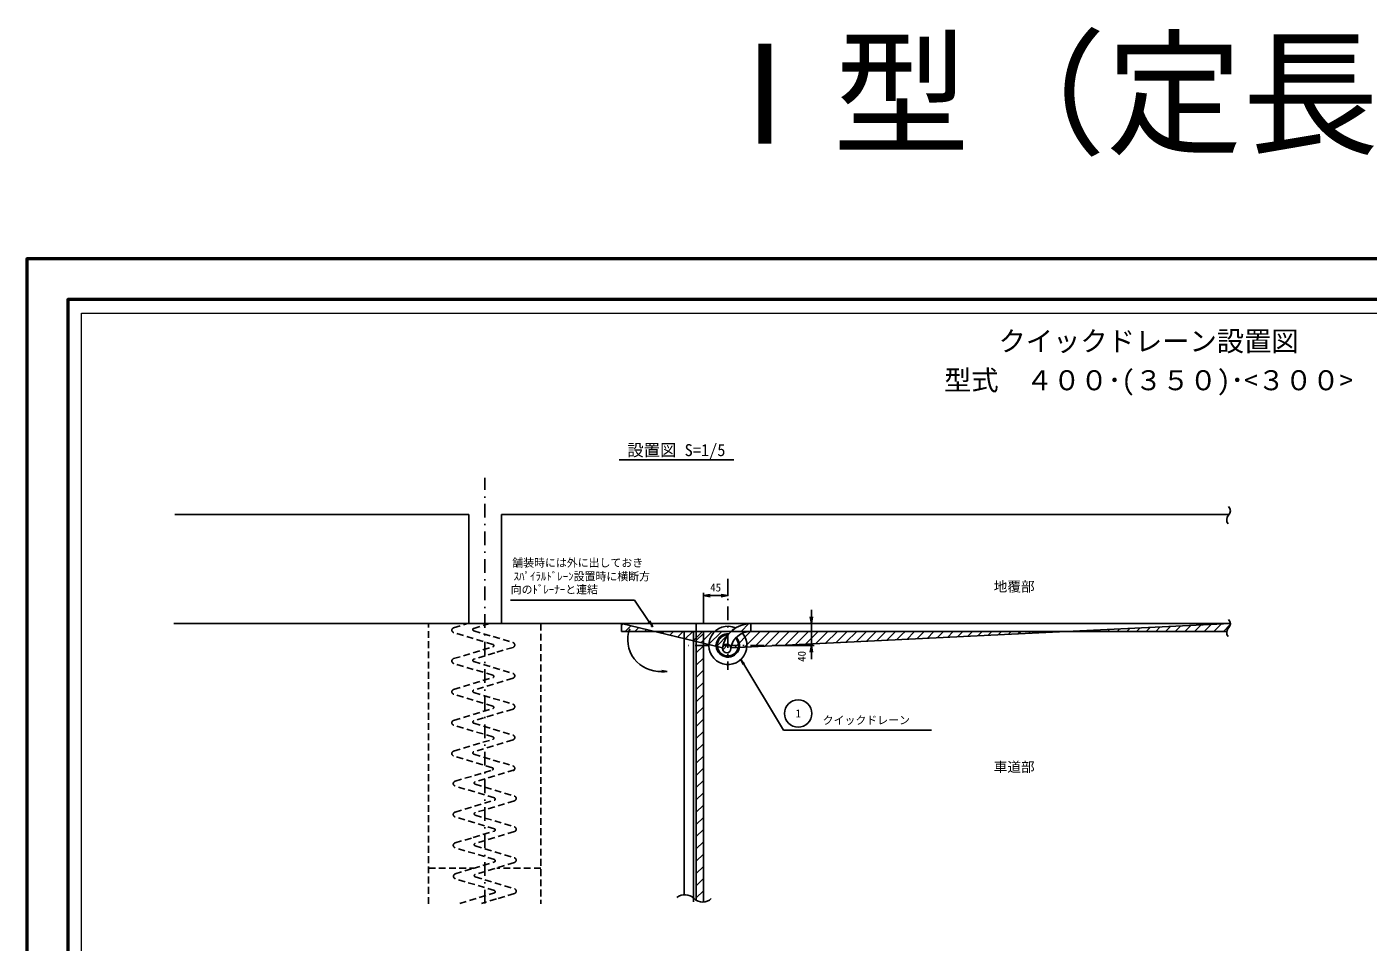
# Model space of a CAD drawing. Units: millimetres on the paper, with parts at other scales. Extents: x 0 to 1483, y 0 to 679.
# Drawn here: x 0 to 491.6, y 343.6 to 679 of the extents above; entities that cross this region are included whole.
import ezdxf
from ezdxf.enums import TextEntityAlignment as Align

# ---------------------------------------------------------------- set-up
doc = ezdxf.new("R2010")
doc.units = ezdxf.units.MM
doc.header["$PDMODE"] = 32
doc.header["$PDSIZE"] = 0.5
doc.linetypes.add('USER1', pattern=[3.75, 2.5, -1.25])
doc.linetypes.add('USER2', pattern=[10.01, 5, -2.5, 0.01, -2.5])
for name, color, linetype, lineweight in [('0_3', 7, 'Continuous', 25), ('D-BMK', 2, 'USER2', 25), ('D-BYP', 7, 'Continuous', 25), ('D-BYP-Strn', 7, 'USER1', 25), ('D-STR', 1, 'Continuous', 25), ('D-TTL', 2, 'Continuous', 50), ('V-nasSTD', 7, 'Continuous', 13)]:
    doc.layers.add(name, color=color, linetype=linetype, lineweight=lineweight)
doc.layers.add('DEFPOINTS_8', color=7, linetype='Continuous')
doc.styles.add('ＭＳ ゴシック', font='')
doc.styles.get('ＭＳ ゴシック').set_extended_font_data('MS Gothic')

# ---------------------------------------------------------------- blocks, each defined once
blk = doc.blocks.new('open_arrow')
at = {"color": 0, "linetype": 'Continuous', "lineweight": -2}
blk.add_lwpolyline([(7.5, 1.25), (0, 0), (7.5, -1.25)], dxfattribs=at)

msp = doc.modelspace()

# ---------------------------------------------------------------- linework, layer by layer
at = {"layer": '0_3'}
for p, q in [((217.057, 520.351), (259.057, 520.351)), ((228.006, 461.08), (222.725, 468.922)), ((217.95, 457.414), (217.95, 460.306)), ((217.95, 460.306), (254.972, 451.381)), ((439.758, 457.414), (217.95, 457.414)), ((227.732, 460.889), (229.148, 459.438)), ((229.148, 459.438), (228.006, 461.08)), ((229.148, 459.438), (228.279, 461.27)), ((257.994, 451.381), (441.068, 460.306)), ((265.331, 460.306), (265.331, 457.414)), ((232.688, 443.136), (234.688, 442.803)), ((234.688, 442.803), (232.688, 442.469)), ((234.688, 442.803), (232.688, 442.803))]:
    msp.add_line(p, q, dxfattribs=at)
for centre, radius, start, end in [((265.254, 449.921), 10.385, 89.57615, 171.91756), ((265.25, 450.035), 7.38, 89.37387, 169.48831), ((442.106, 457.014), 2.382, 135.12947, 170.31849), ((438.835, 460.27), 2.234, 315.12947, 0.92361)]:
    msp.add_arc(centre, radius, start, end, dxfattribs=at)
at = {"layer": 'D-BMK'}
for p, q in [((167.838, 357.757), (167.838, 513.72)), ((256.934, 476.667), (256.934, 443.358)), ((270.167, 452.306), (241.261, 452.306))]:
    msp.add_line(p, q, dxfattribs=at)
at = {"layer": 'D-BYP'}
for p, q in [((161.933, 500.306), (54.24, 500.306)), ((161.933, 500.306), (161.933, 460.306)), ((173.933, 500.306), (440.668, 500.306)), ((173.933, 500.306), (173.933, 460.306)), ((222.725, 468.922), (177.263, 468.922)), ((247.933, 460.414), (247.933, 471.536)), ((247.933, 470.536), (256.933, 470.536)), ((256.933, 470.536), (256.933, 471.536)), ((287.55, 447.306), (287.55, 465.306)), ((53.817, 460.306), (441.068, 460.306)), ((217.95, 457.414), (217.95, 460.306)), ((217.95, 459.589), (218.527, 460.167)), ((439.758, 457.414), (217.95, 457.414)), ((219.31, 457.414), (221.376, 459.48)), ((222.846, 457.414), (224.225, 458.793)), ((226.381, 457.414), (227.073, 458.107)), ((229.917, 457.414), (229.922, 457.42)), ((232.771, 456.733), (233.452, 457.414)), ((235.62, 456.046), (236.988, 457.414)), ((238.469, 455.36), (240.523, 457.414)), ((240.859, 360.956), (240.859, 457.414)), ((241.317, 454.673), (244.059, 457.414)), ((244.166, 453.986), (247.594, 457.414)), ((244.333, 358.285), (244.333, 457.414)), ((245.343, 460.306), (245.343, 358.939)), ((247.015, 453.299), (251.13, 457.414)), ((247.933, 358.285), (247.933, 457.414)), ((249.864, 452.613), (254.666, 457.414)), ((258.201, 457.414), (258.994, 458.208)), ((259.303, 451.445), (265.272, 457.414)), ((261.737, 457.414), (264.608, 460.286)), ((263.019, 451.626), (268.808, 457.414)), ((265.273, 457.415), (265.331, 457.473)), ((266.736, 451.807), (272.343, 457.414)), ((270.453, 451.988), (275.879, 457.414)), ((274.17, 452.17), (279.414, 457.414)), ((277.886, 452.351), (282.95, 457.414)), ((281.603, 452.532), (286.485, 457.414)), ((285.32, 452.713), (290.021, 457.414)), ((287.55, 460.306), (288.55, 460.306)), ((289.036, 452.894), (293.556, 457.414)), ((292.753, 453.076), (297.092, 457.414)), ((296.47, 453.257), (300.627, 457.414)), ((300.187, 453.438), (304.163, 457.414)), ((303.903, 453.619), (307.699, 457.414)), ((307.62, 453.8), (311.234, 457.414)), ((311.337, 453.982), (314.77, 457.414)), ((315.053, 454.163), (318.305, 457.414)), ((320.595, 456.169), (321.841, 457.414)), ((322.487, 454.525), (325.376, 457.414)), ((326.204, 454.706), (328.912, 457.414)), ((329.92, 454.888), (332.447, 457.414)), ((333.637, 455.069), (335.983, 457.414)), ((337.354, 455.25), (339.518, 457.414)), ((341.071, 455.431), (343.054, 457.414)), ((344.787, 455.612), (346.589, 457.414)), ((348.504, 455.794), (350.125, 457.414)), ((352.221, 455.975), (353.66, 457.414)), ((355.937, 456.156), (357.196, 457.414)), ((359.654, 456.337), (360.732, 457.414)), ((363.371, 456.518), (364.267, 457.414)), ((367.088, 456.699), (367.803, 457.414)), ((370.804, 456.881), (371.338, 457.414)), ((374.521, 457.062), (374.874, 457.414)), ((378.238, 457.243), (378.409, 457.414)), ((381.945, 457.414), (381.955, 457.424)), ((385.48, 457.414), (385.671, 457.605)), ((389.016, 457.414), (389.388, 457.787)), ((392.551, 457.414), (393.105, 457.968)), ((396.087, 457.414), (396.821, 458.149)), ((399.622, 457.414), (400.538, 458.33)), ((403.158, 457.414), (404.255, 458.511)), ((406.693, 457.414), (407.972, 458.693)), ((410.229, 457.414), (411.688, 458.874)), ((413.765, 457.414), (415.405, 459.055)), ((417.3, 457.414), (419.122, 459.236)), ((420.836, 457.414), (422.839, 459.417)), ((424.371, 457.414), (426.555, 459.599)), ((427.907, 457.414), (430.272, 459.78)), ((431.442, 457.414), (433.989, 459.961)), ((434.978, 457.414), (437.705, 460.142)), ((438.513, 457.414), (441.045, 459.946)), ((245.343, 454.067), (247.933, 456.658)), ((252.712, 451.926), (256.956, 456.169)), ((255.051, 450.729), (256.956, 452.634)), ((256.956, 456.169), (256.967, 456.181)), ((256.956, 452.634), (256.975, 452.653)), ((273.167, 452.306), (288.55, 452.306)), ((318.77, 454.344), (320.595, 456.169)), ((245.343, 449.577), (247.933, 452.168)), ((245.343, 445.087), (247.933, 447.678)), ((245.343, 440.597), (247.933, 443.188)), ((261.734, 447.211), (277.324, 421.253)), ((262.992, 445.623), (261.734, 447.203)), ((261.734, 447.203), (262.527, 445.349)), ((245.343, 436.107), (247.933, 438.698)), ((245.343, 431.617), (247.933, 434.208)), ((245.343, 427.127), (247.933, 429.717)), ((245.343, 422.637), (247.933, 425.227)), ((245.343, 418.146), (247.933, 420.737)), ((277.324, 421.253), (331.523, 421.253)), ((245.343, 413.656), (247.933, 416.247)), ((245.343, 409.166), (247.933, 411.757)), ((245.343, 404.676), (247.933, 407.267)), ((245.343, 400.186), (247.933, 402.777)), ((245.343, 395.696), (247.933, 398.287)), ((245.343, 391.206), (247.933, 393.796)), ((245.343, 386.716), (247.933, 389.306)), ((245.343, 382.225), (247.933, 384.816)), ((245.343, 377.735), (247.933, 380.326)), ((245.343, 373.245), (247.933, 375.836)), ((245.343, 368.755), (247.933, 371.346)), ((245.343, 364.265), (247.933, 366.856)), ((245.343, 359.775), (247.933, 362.366))]:
    msp.add_line(p, q, dxfattribs=at)
for centre, radius in [((256.52, 451.184), 1.538), ((282.693, 427.38), 5)]:
    msp.add_circle(centre, radius, dxfattribs=at)
for centre, radius, start, end in [((438.835, 501.583), 2.234, 315.12947, 45.04319), ((442.106, 498.327), 2.382, 135.12947, 218.30951), ((231.915, 454.431), 11.653, 159.90169, 273.80244), ((265.254, 449.921), 10.385, 89.57615, 171.91756), ((265.25, 450.035), 7.38, 89.37387, 169.48831), ((442.106, 457.014), 2.382, 135.12947, 218.30951), ((438.835, 460.27), 2.234, 315.12947, 45.04319), ((241.17, 356.203), 4.763, 45.12947, 128.30951), ((247.682, 362.745), 4.468, 225.12947, 315.04319)]:
    msp.add_arc(centre, radius, start, end, dxfattribs=at)
at = {"layer": 'D-BYP-Strn'}
for p, q in [((147.247, 357.573), (147.247, 460.306)), ((156.406, 458.755), (161.139, 460.185)), ((169.588, 460.306), (163.771, 458.548)), ((163.771, 457.683), (178.178, 453.33)), ((188.388, 460.306), (188.388, 357.573)), ((170.814, 452.671), (156.406, 457.024)), ((156.406, 447.453), (170.814, 451.806)), ((171.528, 449.59), (163.771, 447.246)), ((178.178, 451.599), (171.528, 449.59)), ((170.814, 441.369), (156.406, 445.721)), ((163.771, 446.38), (178.178, 442.027)), ((156.406, 436.15), (170.814, 440.503)), ((178.178, 440.296), (163.771, 435.943)), ((170.814, 430.066), (156.406, 434.419)), ((163.771, 435.078), (178.178, 430.725)), ((156.406, 424.848), (170.814, 429.201)), ((178.178, 428.994), (163.771, 424.641)), ((170.814, 418.764), (156.406, 423.116)), ((163.771, 423.775), (178.178, 419.422)), ((156.406, 413.545), (170.814, 417.898)), ((178.178, 417.691), (163.771, 413.338)), ((170.665, 407.488), (156.406, 411.814)), ((163.771, 412.473), (178.178, 408.12)), ((156.932, 402.519), (170.638, 406.66)), ((178.704, 406.666), (164.296, 402.313)), ((171.339, 396.435), (156.932, 400.788)), ((164.296, 401.447), (178.704, 397.094)), ((156.932, 391.217), (171.339, 395.57)), ((178.704, 395.363), (164.296, 391.01)), ((171.339, 385.133), (156.932, 389.486)), ((164.296, 390.145), (178.704, 385.792)), ((163.582, 381.924), (171.339, 384.267)), ((178.704, 384.063), (164.296, 379.71)), ((156.932, 379.914), (163.582, 381.924)), ((164.296, 378.842), (178.704, 374.489)), ((171.339, 373.83), (156.932, 378.183)), ((147.247, 370.685), (163.78, 370.685)), ((156.932, 368.61), (163.582, 370.619)), ((163.582, 370.619), (171.339, 372.963)), ((178.704, 372.758), (164.296, 368.405)), ((171.879, 370.625), (171.879, 370.644)), ((188.388, 370.685), (172.219, 370.685)), ((171.359, 362.467), (156.952, 366.82)), ((164.316, 367.479), (178.723, 363.126)), ((158.633, 357.757), (171.359, 361.602)), ((172.074, 359.386), (166.681, 357.757)), ((178.723, 361.395), (172.074, 359.386))]:
    msp.add_line(p, q, dxfattribs=at)
for centre, radius, start, end in [((156.668, 457.89), 0.904, 106.8112, 253.1888), ((163.901, 458.116), 0.452, 106.8112, 253.1888), ((170.683, 452.238), 0.452, 286.8112, 73.1888), ((177.916, 452.464), 0.904, 286.8112, 73.1888), ((156.668, 446.587), 0.904, 106.8112, 253.1888), ((163.901, 446.813), 0.452, 106.8112, 253.1888), ((170.683, 440.936), 0.452, 286.8112, 73.1888), ((177.916, 441.162), 0.904, 286.8112, 73.1888), ((156.668, 435.285), 0.904, 106.8112, 253.1888), ((163.901, 435.511), 0.452, 106.8112, 253.1888), ((170.683, 429.633), 0.452, 286.8112, 73.1888), ((177.916, 429.859), 0.904, 286.8112, 73.1888), ((156.668, 423.982), 0.904, 106.8112, 253.1888), ((163.901, 424.208), 0.452, 106.8112, 253.1888), ((170.683, 418.331), 0.452, 286.8112, 73.1888), ((177.916, 418.557), 0.904, 286.8112, 73.1888), ((156.668, 412.68), 0.904, 106.8112, 253.1888), ((163.901, 412.906), 0.452, 106.8112, 253.1888), ((177.916, 407.254), 0.904, 286.8112, 73.1888), ((170.475, 407.082), 0.452, 286.8112, 73.1888), ((157.193, 401.654), 0.904, 106.8112, 253.1888), ((164.427, 401.88), 0.452, 106.8112, 253.1888), ((171.208, 396.003), 0.452, 286.8112, 73.1888), ((178.442, 396.229), 0.904, 286.8112, 73.1888), ((157.193, 390.351), 0.904, 106.8112, 253.1888), ((164.427, 390.577), 0.452, 106.8112, 253.1888), ((171.208, 384.7), 0.452, 286.8112, 73.1888), ((178.442, 384.926), 0.904, 286.8112, 73.1888), ((157.193, 379.049), 0.904, 106.8112, 253.1888), ((164.427, 379.275), 0.452, 106.8112, 253.1888), ((171.208, 373.398), 0.452, 286.8112, 73.1888), ((178.442, 373.624), 0.904, 286.8112, 73.1888), ((171.875, 370.534), 0.0904, 90, 106.8112), ((157.278, 367.686), 0.904, 106.8112, 253.1888), ((164.447, 367.912), 0.452, 106.8112, 253.1888), ((171.228, 362.035), 0.452, 286.8112, 73.1888), ((178.462, 362.261), 0.904, 286.8112, 73.1888)]:
    msp.add_arc(centre, radius, start, end, dxfattribs=at)
at = {"layer": 'D-STR'}
for radius, start, end in [(7, 66.38834, 39.93922), (4.27, 85.48089, 43.56957), (3.87, 89.55757, 43.25589)]:
    msp.add_arc((256.934, 452.306), radius, start, end, dxfattribs=at)
at = {"layer": 'D-TTL'}
for points in [[(841, 594), (0, 594), (0, 0), (841, 0)], [(15, 15), (826, 15), (826, 579), (15, 579)]]:
    msp.add_lwpolyline(points, close=True, dxfattribs=at)
at = {"layer": 'DEFPOINTS_8'}
msp.add_point((229.148, 459.438), dxfattribs=at)
at = {"layer": 'V-nasSTD'}
msp.add_lwpolyline([(20, 20), (20, 574), (821, 574), (821, 20)], close=True, dxfattribs=at)

# ---------------------------------------------------------------- block references
at = {"layer": 'D-BYP', "xscale": 0.333, "yscale": 0.333}
msp.add_blockref('open_arrow', (247.933, 470.536), dxfattribs=at)
for p, rotation in [((256.933, 470.536), 180), ((287.55, 460.306), 90), ((287.55, 452.306), 270)]:
    msp.add_blockref('open_arrow', p, dxfattribs=dict(at, rotation=rotation))

# ---------------------------------------------------------------- texts
at = {"layer": '0_3', "style": 'ＭＳ ゴシック'}
for s, height, p in [('Ⅰ型（定長式）', 36.66, (420.5, 625.174)), ('クイックドレーン設置図', 7.331, (411.113, 557.926)), ('型式\u3000４００･(３５０)･<３００>', 7.331, (411.113, 543.605)), (' 設置図 S=1/5 ', 4.399, (238.057, 520.351))]:
    msp.add_text(s, height=height, dxfattribs=at).set_placement(p, align=Align.BOTTOM_CENTER)
at = {"layer": 'D-BYP', "style": 'ＭＳ ゴシック'}
for s, height, p in [('舗装時には外に出しておき', 2.933, (177.899, 480.234)), ('ｽﾊﾟｲﾗﾙﾄﾞﾚｰﾝ設置時に横断方', 2.933, (178.399, 475.234)), ('向のﾄﾞﾚｰﾅｰと連結', 2.933, (177.322, 470.429)), ('地覆部', 3.666, (354.339, 470.957)), ('クイックドレーン', 2.933, (291.672, 422.537)), ('車道部', 3.666, (354.339, 404.833))]:
    msp.add_text(s, height=height, dxfattribs=at).set_placement(p, align=Align.BOTTOM_LEFT)
for s, p in [('45', (252.433, 473.536)), ('1', (282.693, 427.38))]:
    msp.add_text(s, height=2.933, dxfattribs=at).set_placement(p, align=Align.MIDDLE_CENTER)
msp.add_text('40', height=2.933, rotation=90, dxfattribs=at).set_placement((284, 448.269), align=Align.MIDDLE_CENTER)

doc.saveas('drawing.dxf')
